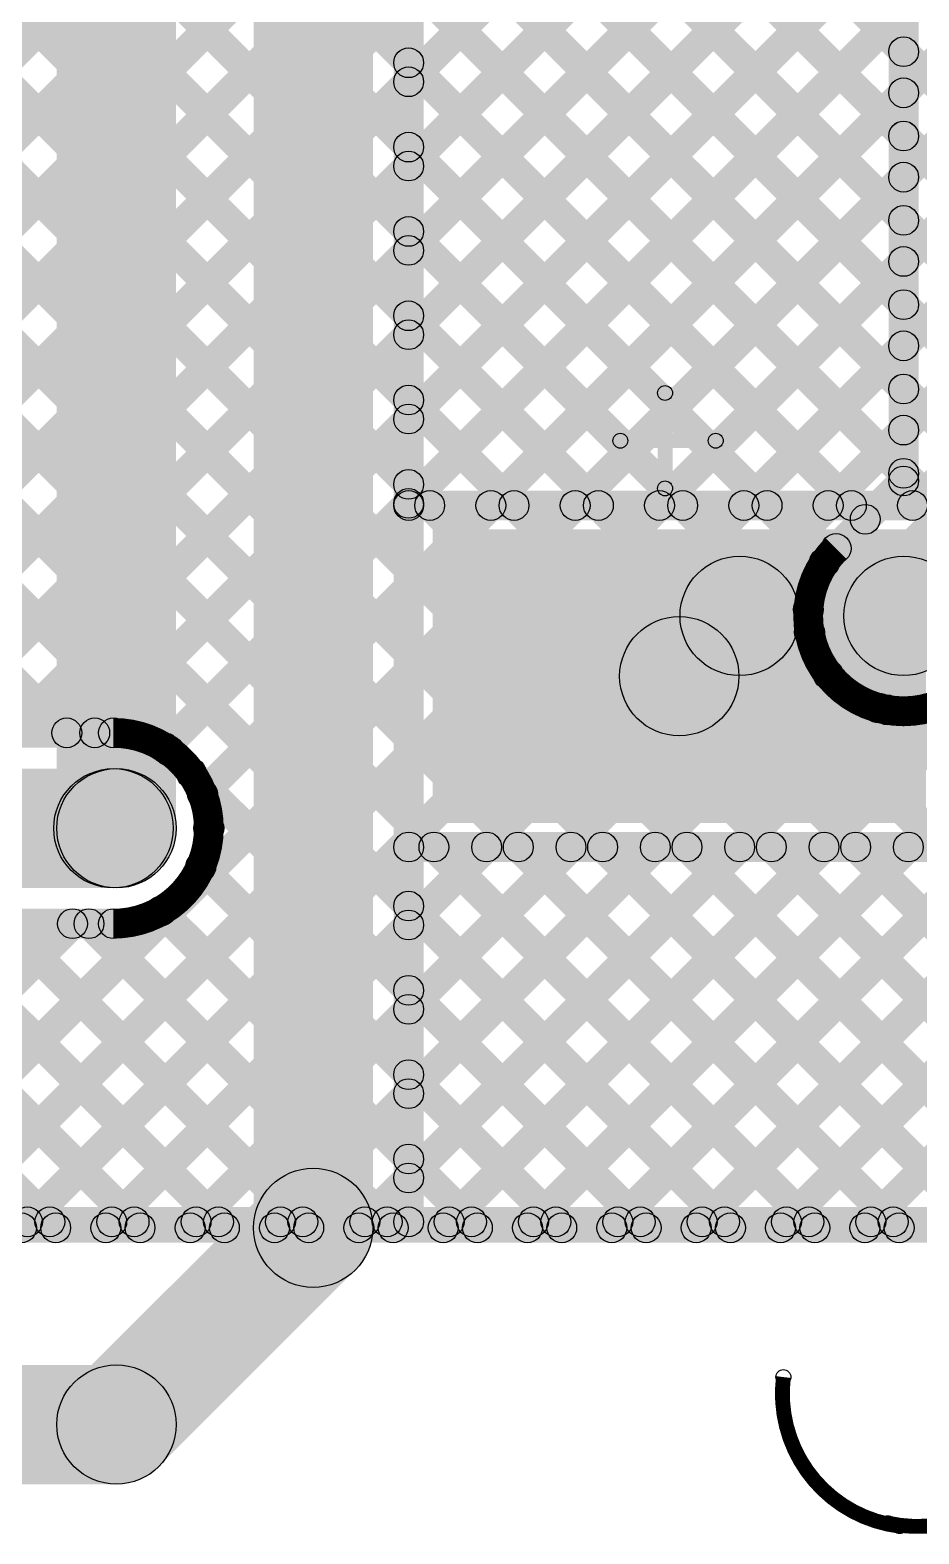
# Model space of a CAD drawing. Header units: millimetres. Extents: x -0.08 to 5.25, y -0.08 to 2.73.
# Drawn here: x 3.125 to 3.423, y 0.081 to 0.586 of the extents above; entities that cross this region are included whole.
import ezdxf

# ---------------------------------------------------------------- set-up
doc = ezdxf.new("R2010")
doc.units = ezdxf.units.MM
doc.header["$MEASUREMENT"] = 0
for name, color, linetype in [('BottomLayer', 5, 'Continuous'), ('TopLayer', 1, 'Continuous'), ('TopOverlay', 2, 'Continuous'), ('TopPaste', 8, 'Continuous'), ('TopSolder', 216, 'Continuous'), ('ViaHoleLayer', 16, 'Continuous')]:
    doc.layers.add(name, color=color, linetype=linetype)

# ---------------------------------------------------------------- blocks, each defined once
blk = doc.blocks.new('CR1220_2_36')
at = {"layer": 'TopLayer'}
blk.add_hatch(color=1, dxfattribs=at).paths.add_polyline_path([(-0.3937, 0.04528), (-0.23622, 0.04528), (-0.23622, -0.04528), (-0.3937, -0.04528)])
at = {"layer": 'TopOverlay'}
h = blk.add_hatch(color=2, dxfattribs=at)
edge = h.paths.add_edge_path()
edge.add_arc((-0.31973, 0.095), 0.0025, 0, 360)
for points in [[(-0.31723, 0.063), (-0.32223, 0.063), (-0.32223, 0.095), (-0.31723, 0.095)], [(-0.33473, 0.0765), (-0.33473, 0.0815), (-0.30273, 0.0815), (-0.30273, 0.0765)]]:
    blk.add_hatch(color=2, dxfattribs=at).paths.add_polyline_path(points)
h = blk.add_hatch(color=2, dxfattribs=at)
edge = h.paths.add_edge_path()
edge.add_arc((-0.33473, 0.079), 0.0025, 0, 360)
h = blk.add_hatch(color=2, dxfattribs=at)
edge = h.paths.add_edge_path()
edge.add_arc((-0.30273, 0.079), 0.0025, 0, 360)
h = blk.add_hatch(color=2, dxfattribs=at)
edge = h.paths.add_edge_path()
edge.add_arc((-0.31973, 0.063), 0.0025, 0, 360)
h = blk.add_hatch(color=2, dxfattribs=at)
edge = h.paths.add_edge_path()
edge.add_arc((-0.28005, -0.23507), 0.0025, 0, 360)
h = blk.add_hatch(color=2, dxfattribs=at)
edge = h.paths.add_edge_path()
edge.add_arc((-0.24505, -0.28407), 0.0025, 0, 360)
h = blk.add_hatch(color=2, dxfattribs=at)
edge = h.paths.add_edge_path()
edge.add_arc((-0.24105, -0.28507), 0.0025, 0, 360)
at = {"layer": 'TopPaste'}
blk.add_hatch(color=8, dxfattribs=at).paths.add_polyline_path([(-0.3937, 0.04528), (-0.23622, 0.04528), (-0.23622, -0.04528), (-0.3937, -0.04528)])
at = {"layer": 'TopSolder'}
blk.add_hatch(color=216, dxfattribs=at).paths.add_polyline_path([(-0.3977, 0.04928), (-0.23222, 0.04928), (-0.23222, -0.04928), (-0.3977, -0.04928)])
at = {"layer": 'TopOverlay', "const_width": 0.005}
for points in [[(-0.24105, -0.28507, -0.414214), (-0.28005, -0.23507)], [(-0.19037, -0.24939, -0.414214), (-0.24505, -0.28407)]]:
    blk.add_lwpolyline(points, format="xyb", dxfattribs=at)
at = {"layer": 'TopOverlay'}
for centre in [(-0.31973, 0.095), (-0.33473, 0.079), (-0.30273, 0.079), (-0.31973, 0.063), (-0.28005, -0.23507), (-0.24505, -0.28407), (-0.24105, -0.28507)]:
    blk.add_circle(centre, 0.0025, dxfattribs=at)

msp = doc.modelspace()

# ---------------------------------------------------------------- hatches: boundary and pattern name
at = {"layer": 'BottomLayer'}
for points in [[(2.19295, 1.59846), (2.20002, 1.60554), (3.39495, 0.4106), (3.38788, 0.40353)], [(2.19295, 1.59846), (2.20002, 1.60554), (3.39495, 0.4106), (3.38788, 0.40353)], [(2.34415, 1.41898), (2.35122, 1.42605), (3.39, 0.38727), (3.38292, 0.3802)], [(2.34415, 1.41898), (2.35122, 1.42605), (3.39, 0.38727), (3.38292, 0.3802)], [(2.33338, 1.40146), (2.34045, 1.40853), (3.55945, 0.18954), (3.55238, 0.18246)], [(2.33338, 1.40146), (2.34045, 1.40853), (3.56145, 0.18754), (3.55438, 0.18046)], [(2.08182, 1.39846), (2.08889, 1.40554), (3.14089, 0.35354), (3.13382, 0.34646)], [(2.08182, 1.39846), (2.08889, 1.40554), (3.14089, 0.35354), (3.13382, 0.34646)], [(2.1101, 1.39846), (2.11718, 1.40554), (3.17514, 0.34757), (3.16807, 0.3405)], [(2.1101, 1.39846), (2.11717, 1.40554), (3.17513, 0.34758), (3.16806, 0.3405)], [(2.13839, 1.39846), (2.14546, 1.40554), (3.36146, 0.18954), (3.35439, 0.18246)], [(2.13839, 1.39846), (2.14546, 1.40554), (3.36346, 0.18754), (3.35639, 0.18046)], [(2.16667, 1.39846), (2.17374, 1.40554), (3.38974, 0.18954), (3.38267, 0.18246)], [(2.16667, 1.39846), (2.17374, 1.40554), (3.39174, 0.18754), (3.38467, 0.18046)], [(2.19496, 1.39846), (2.20203, 1.40554), (3.41803, 0.18954), (3.41096, 0.18246)], [(2.19496, 1.39846), (2.20203, 1.40554), (3.42003, 0.18754), (3.41296, 0.18046)], [(2.22324, 1.39846), (2.23031, 1.40554), (3.44631, 0.18954), (3.43924, 0.18246)], [(2.22324, 1.39846), (2.23031, 1.40554), (3.44831, 0.18754), (3.44124, 0.18046)], [(2.25152, 1.39846), (2.2586, 1.40554), (3.4766, 0.18754), (3.46952, 0.18046)], [(2.25153, 1.39846), (2.2586, 1.40554), (3.4746, 0.18954), (3.46753, 0.18246)], [(2.27981, 1.39846), (2.28688, 1.40554), (3.50288, 0.18954), (3.49581, 0.18246)], [(2.27981, 1.39846), (2.28688, 1.40554), (3.50488, 0.18754), (3.49781, 0.18046)], [(2.30809, 1.39846), (2.31517, 1.40554), (3.53117, 0.18954), (3.52409, 0.18246)], [(2.30809, 1.39846), (2.31516, 1.40554), (3.53316, 0.18754), (3.52609, 0.18046)], [(3.423, 0.4345), (3.413, 0.4345), (3.413, 1.36784), (3.423, 1.36784)], [(3.423, 0.4345), (3.413, 0.4345), (3.413, 1.36784), (3.423, 1.36784)], [(2.68523, 1.13446), (2.6923, 1.14154), (3.40867, 0.42517), (3.4016, 0.4181)], [(2.68523, 1.13446), (2.6923, 1.14154), (3.40867, 0.42517), (3.4016, 0.4181)], [(2.71351, 1.13446), (2.72058, 1.14154), (3.42154, 0.44058), (3.41446, 0.43351)], [(2.71352, 1.13446), (2.72059, 1.14154), (3.42154, 0.44059), (3.41446, 0.43352)], [(2.7418, 1.13446), (2.74887, 1.14154), (3.42154, 0.46887), (3.41446, 0.4618)], [(2.7418, 1.13446), (2.74887, 1.14154), (3.42154, 0.46887), (3.41446, 0.4618)], [(2.77008, 1.13446), (2.77716, 1.14154), (3.42154, 0.49716), (3.41446, 0.49008)], [(2.77008, 1.13446), (2.77715, 1.14154), (3.42154, 0.49715), (3.41446, 0.49008)], [(2.79836, 1.13446), (2.80544, 1.14154), (3.42154, 0.52544), (3.41446, 0.51837)], [(2.79837, 1.13446), (2.80544, 1.14154), (3.42154, 0.52544), (3.41446, 0.51837)], [(2.82665, 1.13446), (2.83372, 1.14154), (3.42154, 0.55372), (3.41446, 0.54665)], [(2.82665, 1.13446), (2.83372, 1.14154), (3.42154, 0.55372), (3.41446, 0.54665)], [(2.78218, 0.23294), (2.77511, 0.24001), (3.41446, 0.87936), (3.42154, 0.87229)], [(2.78218, 0.23294), (2.77511, 0.24001), (3.41446, 0.87936), (3.42154, 0.87229)], [(2.79216, 0.21463), (2.78509, 0.2217), (3.41446, 0.85108), (3.42154, 0.844)], [(2.79216, 0.21463), (2.78509, 0.2217), (3.41446, 0.85108), (3.42154, 0.844)], [(2.94951, 0.34369), (2.94244, 0.35076), (3.41446, 0.82279), (3.42154, 0.81572)], [(2.94951, 0.34369), (2.94244, 0.35076), (3.41446, 0.82279), (3.42154, 0.81572)], [(3.19674, 0.79266), (3.20381, 0.79973), (3.42154, 0.58201), (3.41446, 0.57494)], [(3.19674, 0.79266), (3.20381, 0.79973), (3.42154, 0.582), (3.41446, 0.57493)], [(3.26911, 0.18246), (3.26204, 0.18954), (3.87313, 0.80062), (3.8802, 0.79355)], [(2.98056, 0.34646), (2.97349, 0.35354), (3.41446, 0.79451), (3.42154, 0.78744)], [(2.98056, 0.34646), (2.97349, 0.35354), (3.41446, 0.79451), (3.42154, 0.78744)], [(3.00885, 0.34646), (3.00178, 0.35354), (3.41446, 0.76622), (3.42154, 0.75915)], [(3.00885, 0.34646), (3.00178, 0.35354), (3.41446, 0.76622), (3.42154, 0.75915)], [(3.03713, 0.34646), (3.03006, 0.35354), (3.41446, 0.73794), (3.42154, 0.73087)], [(3.03713, 0.34646), (3.03006, 0.35354), (3.41446, 0.73794), (3.42154, 0.73087)], [(3.41053, 0.18246), (3.40346, 0.18954), (3.94384, 0.72991), (3.95091, 0.72284)], [(3.06542, 0.34646), (3.05835, 0.35354), (3.41446, 0.70965), (3.42154, 0.70258)], [(3.06542, 0.34646), (3.05835, 0.35354), (3.41446, 0.70965), (3.42154, 0.70258)], [(3.0937, 0.34646), (3.08663, 0.35354), (3.41446, 0.68137), (3.42154, 0.6743)], [(3.0937, 0.34646), (3.08663, 0.35354), (3.41446, 0.68137), (3.42154, 0.6743)], [(3.12199, 0.34646), (3.11491, 0.35354), (3.41446, 0.65309), (3.42154, 0.64601)], [(3.12199, 0.34646), (3.11491, 0.35354), (3.41446, 0.65309), (3.42154, 0.64601)], [(3.15027, 0.34646), (3.1432, 0.35354), (3.41446, 0.6248), (3.42154, 0.61773)], [(3.15027, 0.34646), (3.1432, 0.35354), (3.41446, 0.6248), (3.42154, 0.61773)], [(3.17362, 0.34153), (3.16654, 0.3486), (3.41446, 0.59652), (3.42154, 0.58945)], [(3.17361, 0.34153), (3.16654, 0.3486), (3.41446, 0.59652), (3.42154, 0.58945)], [(3.26711, 0.18046), (3.26004, 0.18754), (3.66746, 0.59496), (3.67454, 0.58789)], [(3.18638, 0.32601), (3.17931, 0.33308), (3.41446, 0.56823), (3.42154, 0.56116)], [(3.18638, 0.32601), (3.17931, 0.33308), (3.41446, 0.56823), (3.42154, 0.56116)], [(3.06912, 0.18046), (3.06205, 0.18754), (3.41446, 0.53995), (3.42154, 0.53288)], [(3.07112, 0.18246), (3.06405, 0.18954), (3.41446, 0.53995), (3.42154, 0.53288)], [(3.09741, 0.18046), (3.09034, 0.18754), (3.41446, 0.51166), (3.42154, 0.50459)], [(3.09941, 0.18246), (3.09234, 0.18954), (3.41446, 0.51166), (3.42154, 0.50459)], [(3.12569, 0.18046), (3.11862, 0.18754), (3.41446, 0.48338), (3.42154, 0.47631)], [(3.12769, 0.18246), (3.12062, 0.18954), (3.41446, 0.48338), (3.42154, 0.47631)], [(3.15398, 0.18046), (3.1469, 0.18754), (3.41446, 0.4551), (3.42154, 0.44802)], [(3.15598, 0.18246), (3.1489, 0.18954), (3.41446, 0.4551), (3.42154, 0.44802)], [(3.40853, 0.18046), (3.40146, 0.18754), (3.66746, 0.45354), (3.67454, 0.44647)], [(3.39889, 0.40833), (3.39182, 0.4154), (3.41446, 0.43804), (3.42154, 0.43097)], [(3.39889, 0.40833), (3.39182, 0.4154), (3.41446, 0.43804), (3.42154, 0.43097)], [(3.43213, 0.37509), (3.40384, 0.40338), (3.43586, 0.43539), (3.46414, 0.40711)], [(3.18226, 0.18046), (3.17519, 0.18754), (3.38252, 0.39486), (3.38959, 0.38779)], [(3.18426, 0.18246), (3.17719, 0.18954), (3.38252, 0.39486), (3.38959, 0.38779)], [(3.2954, 0.18046), (3.28833, 0.18754), (3.4766, 0.37581), (3.48367, 0.36874)], [(3.2974, 0.18246), (3.29033, 0.18954), (3.4766, 0.37581), (3.48367, 0.36874)], [(3.21054, 0.18046), (3.20347, 0.18754), (3.38913, 0.3732), (3.3962, 0.36612)], [(3.21254, 0.18246), (3.20547, 0.18954), (3.38913, 0.3732), (3.3962, 0.36612)], [(3.23883, 0.18046), (3.23176, 0.18754), (3.4061, 0.36188), (3.41317, 0.35481)], [(3.24083, 0.18246), (3.23376, 0.18954), (3.4061, 0.36188), (3.41317, 0.35481)], [(3.40895, 0.35417), (3.41602, 0.36124), (3.58773, 0.18954), (3.58066, 0.18246)], [(3.40895, 0.35417), (3.41602, 0.36124), (3.58973, 0.18754), (3.58266, 0.18046)], [(2.959, 0.345), (2.959, 0.355), (3.153, 0.355), (3.153, 0.345)], [(2.959, 0.345), (2.959, 0.355), (3.153, 0.355), (3.153, 0.345)], [(3.32368, 0.18046), (3.31661, 0.18754), (3.48216, 0.35308), (3.48923, 0.34601)], [(3.32568, 0.18246), (3.31861, 0.18954), (3.48216, 0.35308), (3.48923, 0.34601)], [(2.959, 0.298), (2.959, 0.338), (3.153, 0.338), (3.153, 0.298)], [(3.1755, 0.33307), (3.18257, 0.34014), (3.33318, 0.18954), (3.3261, 0.18246)], [(3.1755, 0.33306), (3.18258, 0.34013), (3.33517, 0.18754), (3.3281, 0.18046)], [(3.35197, 0.18046), (3.34489, 0.18754), (3.49725, 0.33989), (3.50432, 0.33282)], [(3.35397, 0.18246), (3.34689, 0.18954), (3.49725, 0.33989), (3.50432, 0.33282)], [(3.38025, 0.18046), (3.37318, 0.18754), (3.52409, 0.33845), (3.53116, 0.33138)], [(3.38225, 0.18246), (3.37518, 0.18954), (3.52409, 0.33845), (3.53116, 0.33138)], [(3.17874, 0.30154), (3.18581, 0.30862), (3.30489, 0.18954), (3.29782, 0.18246)], [(3.17874, 0.30154), (3.18581, 0.30861), (3.30689, 0.18754), (3.29982, 0.18046)], [(3.16533, 0.28667), (3.1724, 0.29374), (3.27661, 0.18954), (3.26954, 0.18246)], [(3.16533, 0.28667), (3.1724, 0.29374), (3.27861, 0.18754), (3.27153, 0.18046)], [(2.959, 0.281), (2.959, 0.291), (3.153, 0.291), (3.153, 0.281)], [(2.959, 0.281), (2.959, 0.291), (3.153, 0.291), (3.153, 0.281)], [(3.02811, 0.28246), (3.03519, 0.28954), (3.13519, 0.18954), (3.12811, 0.18246)], [(3.02811, 0.28246), (3.03518, 0.28954), (3.13718, 0.18754), (3.13011, 0.18046)], [(3.04084, 0.18046), (3.03377, 0.18754), (3.13577, 0.28954), (3.14284, 0.28246)], [(3.04284, 0.18246), (3.03577, 0.18954), (3.13577, 0.28954), (3.14284, 0.28246)], [(3.0564, 0.28246), (3.06347, 0.28954), (3.16347, 0.18954), (3.1564, 0.18246)], [(3.0564, 0.28246), (3.06347, 0.28954), (3.16547, 0.18754), (3.1584, 0.18046)], [(3.08468, 0.28246), (3.09175, 0.28954), (3.19175, 0.18954), (3.18468, 0.18246)], [(3.08468, 0.28246), (3.09175, 0.28954), (3.19375, 0.18754), (3.18668, 0.18046)], [(3.11297, 0.28246), (3.12004, 0.28954), (3.22004, 0.18954), (3.21297, 0.18246)], [(3.11297, 0.28246), (3.12004, 0.28954), (3.22204, 0.18754), (3.21497, 0.18046)], [(3.14125, 0.28246), (3.14832, 0.28954), (3.24832, 0.18954), (3.24125, 0.18246)], [(3.14125, 0.28246), (3.14832, 0.28954), (3.25032, 0.18754), (3.24325, 0.18046)], [(2.79088, 0.179), (2.79088, 0.189), (3.665, 0.189), (3.665, 0.179)], [(2.79126, 0.181), (2.79126, 0.191), (4.23886, 0.191), (4.23886, 0.181)], [(0.22, 0.098), (0.22, 0.138), (3.154, 0.138), (3.154, 0.098)]]:
    msp.add_hatch(color=5, dxfattribs=at).paths.add_polyline_path(points)
h = msp.add_hatch(color=5, dxfattribs=at)
edge = h.paths.add_edge_path()
edge.add_arc((3.418, 0.57847), 0.005, 0, 360)
h = msp.add_hatch(color=5, dxfattribs=at)
edge = h.paths.add_edge_path()
edge.add_arc((3.418, 0.57847), 0.005, 0, 360)
h = msp.add_hatch(color=5, dxfattribs=at)
edge = h.paths.add_edge_path()
edge.add_arc((3.418, 0.5647), 0.005, 0, 360)
h = msp.add_hatch(color=5, dxfattribs=at)
edge = h.paths.add_edge_path()
edge.add_arc((3.418, 0.5647), 0.005, 0, 360)
h = msp.add_hatch(color=5, dxfattribs=at)
edge = h.paths.add_edge_path()
edge.add_arc((3.418, 0.55019), 0.005, 0, 360)
h = msp.add_hatch(color=5, dxfattribs=at)
edge = h.paths.add_edge_path()
edge.add_arc((3.418, 0.55018), 0.005, 0, 360)
h = msp.add_hatch(color=5, dxfattribs=at)
edge = h.paths.add_edge_path()
edge.add_arc((3.418, 0.53641), 0.005, 0, 360)
h = msp.add_hatch(color=5, dxfattribs=at)
edge = h.paths.add_edge_path()
edge.add_arc((3.418, 0.53641), 0.005, 0, 360)
h = msp.add_hatch(color=5, dxfattribs=at)
edge = h.paths.add_edge_path()
edge.add_arc((3.418, 0.5219), 0.005, 0, 360)
h = msp.add_hatch(color=5, dxfattribs=at)
edge = h.paths.add_edge_path()
edge.add_arc((3.418, 0.5219), 0.005, 0, 360)
h = msp.add_hatch(color=5, dxfattribs=at)
edge = h.paths.add_edge_path()
edge.add_arc((3.418, 0.50813), 0.005, 0, 360)
h = msp.add_hatch(color=5, dxfattribs=at)
edge = h.paths.add_edge_path()
edge.add_arc((3.418, 0.50813), 0.005, 0, 360)
h = msp.add_hatch(color=5, dxfattribs=at)
edge = h.paths.add_edge_path()
edge.add_arc((3.418, 0.49362), 0.005, 0, 360)
h = msp.add_hatch(color=5, dxfattribs=at)
edge = h.paths.add_edge_path()
edge.add_arc((3.418, 0.49362), 0.005, 0, 360)
h = msp.add_hatch(color=5, dxfattribs=at)
edge = h.paths.add_edge_path()
edge.add_arc((3.418, 0.47984), 0.005, 0, 360)
h = msp.add_hatch(color=5, dxfattribs=at)
edge = h.paths.add_edge_path()
edge.add_arc((3.418, 0.47984), 0.005, 0, 360)
h = msp.add_hatch(color=5, dxfattribs=at)
edge = h.paths.add_edge_path()
edge.add_arc((3.418, 0.46534), 0.005, 0, 360)
h = msp.add_hatch(color=5, dxfattribs=at)
edge = h.paths.add_edge_path()
edge.add_arc((3.418, 0.46533), 0.005, 0, 360)
h = msp.add_hatch(color=5, dxfattribs=at)
edge = h.paths.add_edge_path()
edge.add_arc((3.418, 0.45156), 0.005, 0, 360)
h = msp.add_hatch(color=5, dxfattribs=at)
edge = h.paths.add_edge_path()
edge.add_arc((3.418, 0.45156), 0.005, 0, 360)
h = msp.add_hatch(color=5, dxfattribs=at)
edge = h.paths.add_edge_path()
edge.add_arc((3.418, 0.43705), 0.005, 0, 360)
h = msp.add_hatch(color=5, dxfattribs=at)
edge = h.paths.add_edge_path()
edge.add_arc((3.418, 0.43705), 0.005, 0, 360)
h = msp.add_hatch(color=5, dxfattribs=at)
edge = h.paths.add_edge_path()
edge.add_arc((3.418, 0.4345), 0.005, 0, 360)
h = msp.add_hatch(color=5, dxfattribs=at)
edge = h.paths.add_edge_path()
edge.add_arc((3.418, 0.4345), 0.005, 0, 360)
h = msp.add_hatch(color=5, dxfattribs=at)
edge = h.paths.add_edge_path()
edge.add_arc((3.418, 0.4345), 0.005, 0, 360)
h = msp.add_hatch(color=5, dxfattribs=at)
edge = h.paths.add_edge_path()
edge.add_arc((3.418, 0.4345), 0.005, 0, 360)
h = msp.add_hatch(color=5, dxfattribs=at)
edge = h.paths.add_edge_path()
edge.add_arc((3.40513, 0.42164), 0.005, 0, 360)
h = msp.add_hatch(color=5, dxfattribs=at)
edge = h.paths.add_edge_path()
edge.add_arc((3.40513, 0.42164), 0.005, 0, 360)
h = msp.add_hatch(color=5, dxfattribs=at)
edge = h.paths.add_edge_path()
edge.add_arc((3.39536, 0.41186), 0.005, 0, 360)
h = msp.add_hatch(color=5, dxfattribs=at)
edge = h.paths.add_edge_path()
edge.add_arc((3.39536, 0.41186), 0.005, 0, 360)
h = msp.add_hatch(color=5, dxfattribs=at)
edge = h.paths.add_edge_path()
edge.add_arc((3.39536, 0.41186), 0.005, 0, 360)
h = msp.add_hatch(color=5, dxfattribs=at)
edge = h.paths.add_edge_path()
edge.add_arc((3.39536, 0.41186), 0.005, 0, 360)
h = msp.add_hatch(color=5, dxfattribs=at)
edge = h.paths.add_edge_path()
edge.add_arc((3.39141, 0.40707), 0.005, 0, 360)
h = msp.add_hatch(color=5, dxfattribs=at)
edge = h.paths.add_edge_path()
edge.add_arc((3.39141, 0.40707), 0.005, 0, 360)
h = msp.add_hatch(color=5, dxfattribs=at)
edge = h.paths.add_edge_path()
edge.add_arc((3.41798, 0.38923), 0.02, 0, 360)
h = msp.add_hatch(color=5, dxfattribs=at)
edge = h.paths.add_edge_path()
edge.add_arc((3.41798, 0.38923), 0.01181, 0, 360)
h = msp.add_hatch(color=5, dxfattribs=at)
edge = h.paths.add_edge_path()
edge.add_arc((3.38605, 0.39133), 0.005, 0, 360)
h = msp.add_hatch(color=5, dxfattribs=at)
edge = h.paths.add_edge_path()
edge.add_arc((3.38605, 0.39133), 0.005, 0, 360)
h = msp.add_hatch(color=5, dxfattribs=at)
edge = h.paths.add_edge_path()
edge.add_arc((3.38646, 0.38374), 0.005, 0, 360)
h = msp.add_hatch(color=5, dxfattribs=at)
edge = h.paths.add_edge_path()
edge.add_arc((3.38646, 0.38374), 0.005, 0, 360)
h = msp.add_hatch(color=5, dxfattribs=at)
edge = h.paths.add_edge_path()
edge.add_arc((3.39267, 0.36966), 0.005, 0, 360)
h = msp.add_hatch(color=5, dxfattribs=at)
edge = h.paths.add_edge_path()
edge.add_arc((3.39267, 0.36966), 0.005, 0, 360)
h = msp.add_hatch(color=5, dxfattribs=at)
edge = h.paths.add_edge_path()
edge.add_arc((3.40964, 0.35834), 0.005, 0, 360)
h = msp.add_hatch(color=5, dxfattribs=at)
edge = h.paths.add_edge_path()
edge.add_arc((3.40963, 0.35834), 0.005, 0, 360)
h = msp.add_hatch(color=5, dxfattribs=at)
edge = h.paths.add_edge_path()
edge.add_arc((3.41249, 0.35771), 0.005, 0, 360)
h = msp.add_hatch(color=5, dxfattribs=at)
edge = h.paths.add_edge_path()
edge.add_arc((3.41249, 0.35771), 0.005, 0, 360)
h = msp.add_hatch(color=5, dxfattribs=at)
edge = h.paths.add_edge_path()
edge.add_arc((3.13736, 0.35), 0.005, 0, 360)
h = msp.add_hatch(color=5, dxfattribs=at)
edge = h.paths.add_edge_path()
edge.add_arc((3.13735, 0.35), 0.005, 0, 360)
h = msp.add_hatch(color=5, dxfattribs=at)
edge = h.paths.add_edge_path()
edge.add_arc((3.14673, 0.35), 0.005, 0, 360)
h = msp.add_hatch(color=5, dxfattribs=at)
edge = h.paths.add_edge_path()
edge.add_arc((3.14673, 0.35), 0.005, 0, 360)
h = msp.add_hatch(color=5, dxfattribs=at)
edge = h.paths.add_edge_path()
edge.add_arc((3.153, 0.35), 0.005, 0, 360)
h = msp.add_hatch(color=5, dxfattribs=at)
edge = h.paths.add_edge_path()
edge.add_arc((3.153, 0.35), 0.005, 0, 360)
h = msp.add_hatch(color=5, dxfattribs=at)
edge = h.paths.add_edge_path()
edge.add_arc((3.153, 0.35), 0.005, 0, 360)
h = msp.add_hatch(color=5, dxfattribs=at)
edge = h.paths.add_edge_path()
edge.add_arc((3.153, 0.35), 0.005, 0, 360)
h = msp.add_hatch(color=5, dxfattribs=at)
edge = h.paths.add_edge_path()
edge.add_arc((3.17008, 0.34506), 0.005, 0, 360)
h = msp.add_hatch(color=5, dxfattribs=at)
edge = h.paths.add_edge_path()
edge.add_arc((3.17008, 0.34506), 0.005, 0, 360)
h = msp.add_hatch(color=5, dxfattribs=at)
edge = h.paths.add_edge_path()
edge.add_arc((3.1716, 0.34404), 0.005, 0, 360)
h = msp.add_hatch(color=5, dxfattribs=at)
edge = h.paths.add_edge_path()
edge.add_arc((3.1716, 0.34404), 0.005, 0, 360)
h = msp.add_hatch(color=5, dxfattribs=at)
edge = h.paths.add_edge_path()
edge.add_arc((3.153, 0.318), 0.02, 0, 360)
h = msp.add_hatch(color=5, dxfattribs=at)
edge = h.paths.add_edge_path()
edge.add_arc((3.17904, 0.3366), 0.005, 0, 360)
h = msp.add_hatch(color=5, dxfattribs=at)
edge = h.paths.add_edge_path()
edge.add_arc((3.17904, 0.3366), 0.005, 0, 360)
h = msp.add_hatch(color=5, dxfattribs=at)
edge = h.paths.add_edge_path()
edge.add_arc((3.18285, 0.32954), 0.005, 0, 360)
h = msp.add_hatch(color=5, dxfattribs=at)
edge = h.paths.add_edge_path()
edge.add_arc((3.18285, 0.32954), 0.005, 0, 360)
h = msp.add_hatch(color=5, dxfattribs=at)
edge = h.paths.add_edge_path()
edge.add_arc((3.154, 0.318), 0.01181, 0, 360)
h = msp.add_hatch(color=5, dxfattribs=at)
edge = h.paths.add_edge_path()
edge.add_arc((3.185, 0.318), 0.005, 0, 360)
h = msp.add_hatch(color=5, dxfattribs=at)
edge = h.paths.add_edge_path()
edge.add_arc((3.185, 0.318), 0.005, 0, 360)
h = msp.add_hatch(color=5, dxfattribs=at)
edge = h.paths.add_edge_path()
edge.add_arc((3.185, 0.318), 0.005, 0, 360)
h = msp.add_hatch(color=5, dxfattribs=at)
edge = h.paths.add_edge_path()
edge.add_arc((3.185, 0.318), 0.005, 0, 360)
h = msp.add_hatch(color=5, dxfattribs=at)
edge = h.paths.add_edge_path()
edge.add_arc((3.18228, 0.30508), 0.005, 0, 360)
h = msp.add_hatch(color=5, dxfattribs=at)
edge = h.paths.add_edge_path()
edge.add_arc((3.18228, 0.30508), 0.005, 0, 360)
h = msp.add_hatch(color=5, dxfattribs=at)
edge = h.paths.add_edge_path()
edge.add_arc((3.16886, 0.29021), 0.005, 0, 360)
h = msp.add_hatch(color=5, dxfattribs=at)
edge = h.paths.add_edge_path()
edge.add_arc((3.16886, 0.29021), 0.005, 0, 360)
h = msp.add_hatch(color=5, dxfattribs=at)
edge = h.paths.add_edge_path()
edge.add_arc((3.1393, 0.286), 0.005, 0, 360)
h = msp.add_hatch(color=5, dxfattribs=at)
edge = h.paths.add_edge_path()
edge.add_arc((3.1393, 0.286), 0.005, 0, 360)
h = msp.add_hatch(color=5, dxfattribs=at)
edge = h.paths.add_edge_path()
edge.add_arc((3.14479, 0.286), 0.005, 0, 360)
h = msp.add_hatch(color=5, dxfattribs=at)
edge = h.paths.add_edge_path()
edge.add_arc((3.14479, 0.286), 0.005, 0, 360)
h = msp.add_hatch(color=5, dxfattribs=at)
edge = h.paths.add_edge_path()
edge.add_arc((3.153, 0.286), 0.005, 0, 360)
h = msp.add_hatch(color=5, dxfattribs=at)
edge = h.paths.add_edge_path()
edge.add_arc((3.153, 0.286), 0.005, 0, 360)
h = msp.add_hatch(color=5, dxfattribs=at)
edge = h.paths.add_edge_path()
edge.add_arc((3.153, 0.286), 0.005, 0, 360)
h = msp.add_hatch(color=5, dxfattribs=at)
edge = h.paths.add_edge_path()
edge.add_arc((3.153, 0.286), 0.005, 0, 360)
h = msp.add_hatch(color=5, dxfattribs=at)
edge = h.paths.add_edge_path()
edge.add_arc((3.12216, 0.184), 0.005, 0, 360)
h = msp.add_hatch(color=5, dxfattribs=at)
edge = h.paths.add_edge_path()
edge.add_arc((3.12416, 0.186), 0.005, 0, 360)
h = msp.add_hatch(color=5, dxfattribs=at)
edge = h.paths.add_edge_path()
edge.add_arc((3.13165, 0.186), 0.005, 0, 360)
h = msp.add_hatch(color=5, dxfattribs=at)
edge = h.paths.add_edge_path()
edge.add_arc((3.13365, 0.184), 0.005, 0, 360)
h = msp.add_hatch(color=5, dxfattribs=at)
edge = h.paths.add_edge_path()
edge.add_arc((3.15044, 0.184), 0.005, 0, 360)
h = msp.add_hatch(color=5, dxfattribs=at)
edge = h.paths.add_edge_path()
edge.add_arc((3.15244, 0.186), 0.005, 0, 360)
h = msp.add_hatch(color=5, dxfattribs=at)
edge = h.paths.add_edge_path()
edge.add_arc((3.15993, 0.186), 0.005, 0, 360)
h = msp.add_hatch(color=5, dxfattribs=at)
edge = h.paths.add_edge_path()
edge.add_arc((3.16193, 0.184), 0.005, 0, 360)
h = msp.add_hatch(color=5, dxfattribs=at)
edge = h.paths.add_edge_path()
edge.add_arc((3.17872, 0.184), 0.005, 0, 360)
h = msp.add_hatch(color=5, dxfattribs=at)
edge = h.paths.add_edge_path()
edge.add_arc((3.18072, 0.186), 0.005, 0, 360)
h = msp.add_hatch(color=5, dxfattribs=at)
edge = h.paths.add_edge_path()
edge.add_arc((3.18822, 0.186), 0.005, 0, 360)
h = msp.add_hatch(color=5, dxfattribs=at)
edge = h.paths.add_edge_path()
edge.add_arc((3.19022, 0.184), 0.005, 0, 360)
h = msp.add_hatch(color=5, dxfattribs=at)
edge = h.paths.add_edge_path()
edge.add_arc((3.20701, 0.184), 0.005, 0, 360)
h = msp.add_hatch(color=5, dxfattribs=at)
edge = h.paths.add_edge_path()
edge.add_arc((3.20901, 0.186), 0.005, 0, 360)
h = msp.add_hatch(color=5, dxfattribs=at)
edge = h.paths.add_edge_path()
edge.add_arc((3.2165, 0.186), 0.005, 0, 360)
h = msp.add_hatch(color=5, dxfattribs=at)
edge = h.paths.add_edge_path()
edge.add_arc((3.2185, 0.184), 0.005, 0, 360)
h = msp.add_hatch(color=5, dxfattribs=at)
edge = h.paths.add_edge_path()
edge.add_arc((3.23529, 0.184), 0.005, 0, 360)
h = msp.add_hatch(color=5, dxfattribs=at)
edge = h.paths.add_edge_path()
edge.add_arc((3.23729, 0.186), 0.005, 0, 360)
h = msp.add_hatch(color=5, dxfattribs=at)
edge = h.paths.add_edge_path()
edge.add_arc((3.24479, 0.186), 0.005, 0, 360)
h = msp.add_hatch(color=5, dxfattribs=at)
edge = h.paths.add_edge_path()
edge.add_arc((3.24679, 0.184), 0.005, 0, 360)
h = msp.add_hatch(color=5, dxfattribs=at)
edge = h.paths.add_edge_path()
edge.add_arc((3.26358, 0.184), 0.005, 0, 360)
h = msp.add_hatch(color=5, dxfattribs=at)
edge = h.paths.add_edge_path()
edge.add_arc((3.26558, 0.186), 0.005, 0, 360)
h = msp.add_hatch(color=5, dxfattribs=at)
edge = h.paths.add_edge_path()
edge.add_arc((3.27307, 0.186), 0.005, 0, 360)
h = msp.add_hatch(color=5, dxfattribs=at)
edge = h.paths.add_edge_path()
edge.add_arc((3.27507, 0.184), 0.005, 0, 360)
h = msp.add_hatch(color=5, dxfattribs=at)
edge = h.paths.add_edge_path()
edge.add_arc((3.29186, 0.184), 0.005, 0, 360)
h = msp.add_hatch(color=5, dxfattribs=at)
edge = h.paths.add_edge_path()
edge.add_arc((3.29386, 0.186), 0.005, 0, 360)
h = msp.add_hatch(color=5, dxfattribs=at)
edge = h.paths.add_edge_path()
edge.add_arc((3.30136, 0.186), 0.005, 0, 360)
h = msp.add_hatch(color=5, dxfattribs=at)
edge = h.paths.add_edge_path()
edge.add_arc((3.30335, 0.184), 0.005, 0, 360)
h = msp.add_hatch(color=5, dxfattribs=at)
edge = h.paths.add_edge_path()
edge.add_arc((3.32015, 0.184), 0.005, 0, 360)
h = msp.add_hatch(color=5, dxfattribs=at)
edge = h.paths.add_edge_path()
edge.add_arc((3.32215, 0.186), 0.005, 0, 360)
h = msp.add_hatch(color=5, dxfattribs=at)
edge = h.paths.add_edge_path()
edge.add_arc((3.32964, 0.186), 0.005, 0, 360)
h = msp.add_hatch(color=5, dxfattribs=at)
edge = h.paths.add_edge_path()
edge.add_arc((3.33164, 0.184), 0.005, 0, 360)
h = msp.add_hatch(color=5, dxfattribs=at)
edge = h.paths.add_edge_path()
edge.add_arc((3.34843, 0.184), 0.005, 0, 360)
h = msp.add_hatch(color=5, dxfattribs=at)
edge = h.paths.add_edge_path()
edge.add_arc((3.35043, 0.186), 0.005, 0, 360)
h = msp.add_hatch(color=5, dxfattribs=at)
edge = h.paths.add_edge_path()
edge.add_arc((3.35792, 0.186), 0.005, 0, 360)
h = msp.add_hatch(color=5, dxfattribs=at)
edge = h.paths.add_edge_path()
edge.add_arc((3.35992, 0.184), 0.005, 0, 360)
h = msp.add_hatch(color=5, dxfattribs=at)
edge = h.paths.add_edge_path()
edge.add_arc((3.37671, 0.184), 0.005, 0, 360)
h = msp.add_hatch(color=5, dxfattribs=at)
edge = h.paths.add_edge_path()
edge.add_arc((3.37871, 0.186), 0.005, 0, 360)
h = msp.add_hatch(color=5, dxfattribs=at)
edge = h.paths.add_edge_path()
edge.add_arc((3.38621, 0.186), 0.005, 0, 360)
h = msp.add_hatch(color=5, dxfattribs=at)
edge = h.paths.add_edge_path()
edge.add_arc((3.38821, 0.184), 0.005, 0, 360)
h = msp.add_hatch(color=5, dxfattribs=at)
edge = h.paths.add_edge_path()
edge.add_arc((3.405, 0.184), 0.005, 0, 360)
h = msp.add_hatch(color=5, dxfattribs=at)
edge = h.paths.add_edge_path()
edge.add_arc((3.407, 0.186), 0.005, 0, 360)
h = msp.add_hatch(color=5, dxfattribs=at)
edge = h.paths.add_edge_path()
edge.add_arc((3.41449, 0.186), 0.005, 0, 360)
h = msp.add_hatch(color=5, dxfattribs=at)
edge = h.paths.add_edge_path()
edge.add_arc((3.41649, 0.184), 0.005, 0, 360)
h = msp.add_hatch(color=5, dxfattribs=at)
edge = h.paths.add_edge_path()
edge.add_arc((3.154, 0.118), 0.02, 0, 360)
h = msp.add_hatch(color=5, dxfattribs=at)
edge = h.paths.add_edge_path()
edge.add_arc((3.154, 0.118), 0.01181, 0, 360)
at = {"layer": 'TopLayer'}
for points in [[(3.25554, 0.56487), (3.24846, 0.57194), (3.89506, 1.21854), (3.90213, 1.21146)], [(3.25554, 0.53658), (3.24846, 0.54365), (3.86846, 1.16365), (3.87554, 1.15658)], [(3.25554, 0.5083), (3.24846, 0.51537), (3.86846, 1.13537), (3.87554, 1.1283)], [(3.25554, 0.48001), (3.24846, 0.48709), (3.86846, 1.10709), (3.87554, 1.10001)], [(3.25554, 0.45173), (3.24846, 0.4588), (3.86846, 1.0788), (3.87554, 1.07173)], [(3.25554, 0.42345), (3.24846, 0.43052), (3.86846, 1.05052), (3.87554, 1.04345)], [(3.28311, 0.42274), (3.27604, 0.42981), (3.86846, 1.02223), (3.87554, 1.01516)], [(3.3114, 0.42274), (3.30433, 0.42981), (3.86846, 0.99395), (3.87554, 0.98688)], [(3.33968, 0.42274), (3.33261, 0.42981), (3.86846, 0.96566), (3.87554, 0.95859)], [(3.36797, 0.42274), (3.3609, 0.42981), (3.86846, 0.93738), (3.87554, 0.93031)], [(3.39625, 0.42274), (3.38918, 0.42981), (3.86846, 0.9091), (3.87554, 0.90202)], [(3.42454, 0.42274), (3.41746, 0.42981), (3.86846, 0.88081), (3.87554, 0.87374)], [(3.32133, 0.66807), (3.3284, 0.67514), (3.81401, 0.18954), (3.80694, 0.18246)], [(3.30719, 0.65393), (3.31426, 0.661), (3.78572, 0.18954), (3.77865, 0.18246)], [(3.41053, 0.18246), (3.40346, 0.18954), (3.86846, 0.65454), (3.87554, 0.64747)], [(3.29304, 0.63979), (3.30012, 0.64686), (3.75744, 0.18954), (3.75037, 0.18246)], [(3.174, 0.318), (3.134, 0.318), (3.134, 0.643), (3.174, 0.643)], [(3.2789, 0.62565), (3.28597, 0.63272), (3.51113, 0.40756), (3.50406, 0.40049)], [(3.26476, 0.6115), (3.27183, 0.61858), (3.49325, 0.39716), (3.48618, 0.39009)], [(3.24, 0.184), (3.2, 0.184), (3.2, 0.612), (3.24, 0.612)], [(3.25062, 0.59736), (3.25769, 0.60443), (3.43231, 0.42981), (3.42524, 0.42274)], [(3.257, 0.186), (3.247, 0.186), (3.247, 0.59875), (3.257, 0.59875)], [(3.24846, 0.57123), (3.25554, 0.5783), (3.40403, 0.42981), (3.39696, 0.42274)], [(3.24846, 0.54295), (3.25554, 0.55002), (3.37574, 0.42981), (3.36867, 0.42274)], [(3.24846, 0.51466), (3.25554, 0.52173), (3.34746, 0.42981), (3.34039, 0.42274)], [(3.24846, 0.48638), (3.25554, 0.49345), (3.31917, 0.42981), (3.3121, 0.42274)], [(3.24846, 0.45809), (3.25554, 0.46517), (3.29089, 0.42981), (3.28382, 0.42274)], [(3.24846, 0.42981), (3.25554, 0.43688), (3.26261, 0.42981), (3.25553, 0.42274)], [(3.25203, 0.42128), (3.25203, 0.43128), (3.43351, 0.43128), (3.43351, 0.42128)], [(3.25703, 0.31172), (3.24703, 0.31172), (3.24703, 0.42628), (3.25703, 0.42628)], [(3.36301, 0.36923), (3.36301, 0.40923), (3.41798, 0.40923), (3.41798, 0.36923)], [(3.35691, 0.35486), (3.32863, 0.38314), (3.34886, 0.40338), (3.37715, 0.37509)], [(3.32568, 0.18246), (3.31861, 0.18954), (3.48216, 0.35308), (3.48923, 0.34601)], [(3.35397, 0.18246), (3.34689, 0.18954), (3.49725, 0.33989), (3.50432, 0.33282)], [(3.38225, 0.18246), (3.37518, 0.18954), (3.52409, 0.33845), (3.53116, 0.33138)], [(3.25554, 0.25374), (3.24846, 0.26081), (3.30291, 0.31526), (3.30998, 0.30819)], [(3.25554, 0.28202), (3.24846, 0.2891), (3.27463, 0.31526), (3.2817, 0.30819)], [(3.25554, 0.19717), (3.24846, 0.20424), (3.35948, 0.31526), (3.36655, 0.30819)], [(3.25554, 0.22546), (3.24846, 0.23253), (3.3312, 0.31526), (3.33827, 0.30819)], [(3.25203, 0.30672), (3.25203, 0.31672), (3.43351, 0.31672), (3.43351, 0.30672)], [(3.25695, 0.30819), (3.26402, 0.31526), (3.38974, 0.18954), (3.38267, 0.18246)], [(3.26911, 0.18246), (3.26204, 0.18954), (3.38777, 0.31526), (3.39484, 0.30819)], [(3.28523, 0.30819), (3.2923, 0.31526), (3.41803, 0.18954), (3.41096, 0.18246)], [(3.2974, 0.18246), (3.29033, 0.18954), (3.41605, 0.31526), (3.42312, 0.30819)], [(3.31352, 0.30819), (3.32059, 0.31526), (3.44631, 0.18954), (3.43924, 0.18246)], [(3.3418, 0.30819), (3.34887, 0.31526), (3.4746, 0.18954), (3.46753, 0.18246)], [(3.37009, 0.30819), (3.37716, 0.31526), (3.50288, 0.18954), (3.49581, 0.18246)], [(3.39837, 0.30819), (3.40544, 0.31526), (3.53117, 0.18954), (3.52409, 0.18246)], [(3.24846, 0.28839), (3.25554, 0.29546), (3.36146, 0.18954), (3.35439, 0.18246)], [(3.24846, 0.2601), (3.25554, 0.26718), (3.33318, 0.18954), (3.3261, 0.18246)], [(3.24846, 0.23182), (3.25554, 0.23889), (3.30489, 0.18954), (3.29782, 0.18246)], [(3.24846, 0.20354), (3.25554, 0.21061), (3.27661, 0.18954), (3.26954, 0.18246)], [(3.16814, 0.10386), (3.13986, 0.13214), (3.20586, 0.19814), (3.23414, 0.16986)], [(3.252, 0.181), (3.252, 0.191), (3.872, 0.191), (3.872, 0.181)]]:
    msp.add_hatch(color=1, dxfattribs=at).paths.add_polyline_path(points)
h = msp.add_hatch(color=1, dxfattribs=at)
edge = h.paths.add_edge_path()
edge.add_arc((3.252, 0.57477), 0.005, 0, 360)
h = msp.add_hatch(color=1, dxfattribs=at)
edge = h.paths.add_edge_path()
edge.add_arc((3.252, 0.5684), 0.005, 0, 360)
h = msp.add_hatch(color=1, dxfattribs=at)
edge = h.paths.add_edge_path()
edge.add_arc((3.252, 0.54648), 0.005, 0, 360)
h = msp.add_hatch(color=1, dxfattribs=at)
edge = h.paths.add_edge_path()
edge.add_arc((3.252, 0.54012), 0.005, 0, 360)
h = msp.add_hatch(color=1, dxfattribs=at)
edge = h.paths.add_edge_path()
edge.add_arc((3.252, 0.5182), 0.005, 0, 360)
h = msp.add_hatch(color=1, dxfattribs=at)
edge = h.paths.add_edge_path()
edge.add_arc((3.252, 0.51183), 0.005, 0, 360)
h = msp.add_hatch(color=1, dxfattribs=at)
edge = h.paths.add_edge_path()
edge.add_arc((3.252, 0.48991), 0.005, 0, 360)
h = msp.add_hatch(color=1, dxfattribs=at)
edge = h.paths.add_edge_path()
edge.add_arc((3.252, 0.48355), 0.005, 0, 360)
h = msp.add_hatch(color=1, dxfattribs=at)
edge = h.paths.add_edge_path()
edge.add_arc((3.252, 0.46163), 0.005, 0, 360)
h = msp.add_hatch(color=1, dxfattribs=at)
edge = h.paths.add_edge_path()
edge.add_arc((3.252, 0.45527), 0.005, 0, 360)
h = msp.add_hatch(color=1, dxfattribs=at)
edge = h.paths.add_edge_path()
edge.add_arc((3.252, 0.43335), 0.005, 0, 360)
h = msp.add_hatch(color=1, dxfattribs=at)
edge = h.paths.add_edge_path()
edge.add_arc((3.252, 0.42698), 0.005, 0, 360)
h = msp.add_hatch(color=1, dxfattribs=at)
edge = h.paths.add_edge_path()
edge.add_arc((3.25203, 0.42628), 0.005, 0, 360)
h = msp.add_hatch(color=1, dxfattribs=at)
edge = h.paths.add_edge_path()
edge.add_arc((3.25203, 0.42628), 0.005, 0, 360)
h = msp.add_hatch(color=1, dxfattribs=at)
edge = h.paths.add_edge_path()
edge.add_arc((3.25907, 0.42628), 0.005, 0, 360)
h = msp.add_hatch(color=1, dxfattribs=at)
edge = h.paths.add_edge_path()
edge.add_arc((3.27958, 0.42628), 0.005, 0, 360)
h = msp.add_hatch(color=1, dxfattribs=at)
edge = h.paths.add_edge_path()
edge.add_arc((3.28735, 0.42628), 0.005, 0, 360)
h = msp.add_hatch(color=1, dxfattribs=at)
edge = h.paths.add_edge_path()
edge.add_arc((3.30786, 0.42628), 0.005, 0, 360)
h = msp.add_hatch(color=1, dxfattribs=at)
edge = h.paths.add_edge_path()
edge.add_arc((3.31564, 0.42628), 0.005, 0, 360)
h = msp.add_hatch(color=1, dxfattribs=at)
edge = h.paths.add_edge_path()
edge.add_arc((3.33615, 0.42628), 0.005, 0, 360)
h = msp.add_hatch(color=1, dxfattribs=at)
edge = h.paths.add_edge_path()
edge.add_arc((3.34392, 0.42628), 0.005, 0, 360)
h = msp.add_hatch(color=1, dxfattribs=at)
edge = h.paths.add_edge_path()
edge.add_arc((3.36443, 0.42628), 0.005, 0, 360)
h = msp.add_hatch(color=1, dxfattribs=at)
edge = h.paths.add_edge_path()
edge.add_arc((3.37221, 0.42628), 0.005, 0, 360)
h = msp.add_hatch(color=1, dxfattribs=at)
edge = h.paths.add_edge_path()
edge.add_arc((3.39272, 0.42628), 0.005, 0, 360)
h = msp.add_hatch(color=1, dxfattribs=at)
edge = h.paths.add_edge_path()
edge.add_arc((3.40049, 0.42628), 0.005, 0, 360)
h = msp.add_hatch(color=1, dxfattribs=at)
edge = h.paths.add_edge_path()
edge.add_arc((3.421, 0.42628), 0.005, 0, 360)
h = msp.add_hatch(color=1, dxfattribs=at)
edge = h.paths.add_edge_path()
edge.add_arc((3.36301, 0.38923), 0.02, 0, 360)
h = msp.add_hatch(color=1, dxfattribs=at)
edge = h.paths.add_edge_path()
edge.add_arc((3.36301, 0.38923), 0.02, 0, 360)
h = msp.add_hatch(color=1, dxfattribs=at)
edge = h.paths.add_edge_path()
edge.add_arc((3.41798, 0.38923), 0.02, 0, 360)
h = msp.add_hatch(color=1, dxfattribs=at)
edge = h.paths.add_edge_path()
edge.add_arc((3.41798, 0.38923), 0.01181, 0, 360)
h = msp.add_hatch(color=1, dxfattribs=at)
edge = h.paths.add_edge_path()
edge.add_arc((3.34277, 0.369), 0.02, 0, 360)
h = msp.add_hatch(color=1, dxfattribs=at)
edge = h.paths.add_edge_path()
edge.add_arc((3.154, 0.318), 0.02, 0, 360)
h = msp.add_hatch(color=1, dxfattribs=at)
edge = h.paths.add_edge_path()
edge.add_arc((3.154, 0.318), 0.01181, 0, 360)
h = msp.add_hatch(color=1, dxfattribs=at)
edge = h.paths.add_edge_path()
edge.add_arc((3.25203, 0.31172), 0.005, 0, 360)
h = msp.add_hatch(color=1, dxfattribs=at)
edge = h.paths.add_edge_path()
edge.add_arc((3.25203, 0.31172), 0.005, 0, 360)
h = msp.add_hatch(color=1, dxfattribs=at)
edge = h.paths.add_edge_path()
edge.add_arc((3.26048, 0.31172), 0.005, 0, 360)
h = msp.add_hatch(color=1, dxfattribs=at)
edge = h.paths.add_edge_path()
edge.add_arc((3.27816, 0.31172), 0.005, 0, 360)
h = msp.add_hatch(color=1, dxfattribs=at)
edge = h.paths.add_edge_path()
edge.add_arc((3.28877, 0.31172), 0.005, 0, 360)
h = msp.add_hatch(color=1, dxfattribs=at)
edge = h.paths.add_edge_path()
edge.add_arc((3.30645, 0.31172), 0.005, 0, 360)
h = msp.add_hatch(color=1, dxfattribs=at)
edge = h.paths.add_edge_path()
edge.add_arc((3.31705, 0.31172), 0.005, 0, 360)
h = msp.add_hatch(color=1, dxfattribs=at)
edge = h.paths.add_edge_path()
edge.add_arc((3.33473, 0.31172), 0.005, 0, 360)
h = msp.add_hatch(color=1, dxfattribs=at)
edge = h.paths.add_edge_path()
edge.add_arc((3.34534, 0.31172), 0.005, 0, 360)
h = msp.add_hatch(color=1, dxfattribs=at)
edge = h.paths.add_edge_path()
edge.add_arc((3.36302, 0.31172), 0.005, 0, 360)
h = msp.add_hatch(color=1, dxfattribs=at)
edge = h.paths.add_edge_path()
edge.add_arc((3.37362, 0.31172), 0.005, 0, 360)
h = msp.add_hatch(color=1, dxfattribs=at)
edge = h.paths.add_edge_path()
edge.add_arc((3.3913, 0.31172), 0.005, 0, 360)
h = msp.add_hatch(color=1, dxfattribs=at)
edge = h.paths.add_edge_path()
edge.add_arc((3.40191, 0.31172), 0.005, 0, 360)
h = msp.add_hatch(color=1, dxfattribs=at)
edge = h.paths.add_edge_path()
edge.add_arc((3.41959, 0.31172), 0.005, 0, 360)
h = msp.add_hatch(color=1, dxfattribs=at)
edge = h.paths.add_edge_path()
edge.add_arc((3.252, 0.29192), 0.005, 0, 360)
h = msp.add_hatch(color=1, dxfattribs=at)
edge = h.paths.add_edge_path()
edge.add_arc((3.252, 0.28556), 0.005, 0, 360)
h = msp.add_hatch(color=1, dxfattribs=at)
edge = h.paths.add_edge_path()
edge.add_arc((3.252, 0.26364), 0.005, 0, 360)
h = msp.add_hatch(color=1, dxfattribs=at)
edge = h.paths.add_edge_path()
edge.add_arc((3.252, 0.25728), 0.005, 0, 360)
h = msp.add_hatch(color=1, dxfattribs=at)
edge = h.paths.add_edge_path()
edge.add_arc((3.252, 0.23536), 0.005, 0, 360)
h = msp.add_hatch(color=1, dxfattribs=at)
edge = h.paths.add_edge_path()
edge.add_arc((3.252, 0.22899), 0.005, 0, 360)
h = msp.add_hatch(color=1, dxfattribs=at)
edge = h.paths.add_edge_path()
edge.add_arc((3.252, 0.20707), 0.005, 0, 360)
h = msp.add_hatch(color=1, dxfattribs=at)
edge = h.paths.add_edge_path()
edge.add_arc((3.22, 0.184), 0.02, 0, 360)
h = msp.add_hatch(color=1, dxfattribs=at)
edge = h.paths.add_edge_path()
edge.add_arc((3.22, 0.184), 0.02, 0, 360)
h = msp.add_hatch(color=1, dxfattribs=at)
edge = h.paths.add_edge_path()
edge.add_arc((3.252, 0.20071), 0.005, 0, 360)
h = msp.add_hatch(color=1, dxfattribs=at)
edge = h.paths.add_edge_path()
edge.add_arc((3.252, 0.186), 0.005, 0, 360)
h = msp.add_hatch(color=1, dxfattribs=at)
edge = h.paths.add_edge_path()
edge.add_arc((3.252, 0.186), 0.005, 0, 360)
h = msp.add_hatch(color=1, dxfattribs=at)
edge = h.paths.add_edge_path()
edge.add_arc((3.26558, 0.186), 0.005, 0, 360)
h = msp.add_hatch(color=1, dxfattribs=at)
edge = h.paths.add_edge_path()
edge.add_arc((3.27307, 0.186), 0.005, 0, 360)
h = msp.add_hatch(color=1, dxfattribs=at)
edge = h.paths.add_edge_path()
edge.add_arc((3.29386, 0.186), 0.005, 0, 360)
h = msp.add_hatch(color=1, dxfattribs=at)
edge = h.paths.add_edge_path()
edge.add_arc((3.30136, 0.186), 0.005, 0, 360)
h = msp.add_hatch(color=1, dxfattribs=at)
edge = h.paths.add_edge_path()
edge.add_arc((3.32215, 0.186), 0.005, 0, 360)
h = msp.add_hatch(color=1, dxfattribs=at)
edge = h.paths.add_edge_path()
edge.add_arc((3.32964, 0.186), 0.005, 0, 360)
h = msp.add_hatch(color=1, dxfattribs=at)
edge = h.paths.add_edge_path()
edge.add_arc((3.35043, 0.186), 0.005, 0, 360)
h = msp.add_hatch(color=1, dxfattribs=at)
edge = h.paths.add_edge_path()
edge.add_arc((3.35792, 0.186), 0.005, 0, 360)
h = msp.add_hatch(color=1, dxfattribs=at)
edge = h.paths.add_edge_path()
edge.add_arc((3.37871, 0.186), 0.005, 0, 360)
h = msp.add_hatch(color=1, dxfattribs=at)
edge = h.paths.add_edge_path()
edge.add_arc((3.38621, 0.186), 0.005, 0, 360)
h = msp.add_hatch(color=1, dxfattribs=at)
edge = h.paths.add_edge_path()
edge.add_arc((3.407, 0.186), 0.005, 0, 360)
h = msp.add_hatch(color=1, dxfattribs=at)
edge = h.paths.add_edge_path()
edge.add_arc((3.41449, 0.186), 0.005, 0, 360)
h = msp.add_hatch(color=1, dxfattribs=at)
edge = h.paths.add_edge_path()
edge.add_arc((3.154, 0.118), 0.02, 0, 360)
h = msp.add_hatch(color=1, dxfattribs=at)
edge = h.paths.add_edge_path()
edge.add_arc((3.154, 0.118), 0.01181, 0, 360)
at = {"layer": 'ViaHoleLayer'}
h = msp.add_hatch(color=16, dxfattribs=at)
edge = h.paths.add_edge_path()
edge.add_arc((3.41798, 0.38923), 0.00591, 0, 360)
h = msp.add_hatch(color=16, dxfattribs=at)
edge = h.paths.add_edge_path()
edge.add_arc((3.154, 0.318), 0.00591, 0, 360)
h = msp.add_hatch(color=16, dxfattribs=at)
edge = h.paths.add_edge_path()
edge.add_arc((3.154, 0.118), 0.00591, 0, 360)

# ---------------------------------------------------------------- linework, layer by layer
at = {"layer": 'BottomLayer', "const_width": 0.01}
for points in [[(3.44061, 0.36661, -1), (3.39536, 0.41186)], [(3.44061, 0.36661, -1), (3.39536, 0.41186)], [(3.153, 0.35, -0.414214), (3.185, 0.318)], [(3.153, 0.35, -0.414214), (3.185, 0.318)], [(3.185, 0.318, -0.414214), (3.153, 0.286)], [(3.185, 0.318, -0.414214), (3.153, 0.286)]]:
    msp.add_lwpolyline(points, format="xyb", dxfattribs=at)
at = {"layer": 'BottomLayer'}
for centre, radius in [((3.418, 0.57847), 0.005), ((3.418, 0.57847), 0.005), ((3.418, 0.5647), 0.005), ((3.418, 0.5647), 0.005), ((3.418, 0.55019), 0.005), ((3.418, 0.55018), 0.005), ((3.418, 0.53641), 0.005), ((3.418, 0.53641), 0.005), ((3.418, 0.5219), 0.005), ((3.418, 0.5219), 0.005), ((3.418, 0.50813), 0.005), ((3.418, 0.50813), 0.005), ((3.418, 0.49362), 0.005), ((3.418, 0.49362), 0.005), ((3.418, 0.47984), 0.005), ((3.418, 0.47984), 0.005), ((3.418, 0.46534), 0.005), ((3.418, 0.46533), 0.005), ((3.418, 0.45156), 0.005), ((3.418, 0.45156), 0.005), ((3.418, 0.43705), 0.005), ((3.418, 0.43705), 0.005), ((3.418, 0.4345), 0.005), ((3.418, 0.4345), 0.005), ((3.418, 0.4345), 0.005), ((3.418, 0.4345), 0.005), ((3.40513, 0.42164), 0.005), ((3.40513, 0.42164), 0.005), ((3.39536, 0.41186), 0.005), ((3.39536, 0.41186), 0.005), ((3.39536, 0.41186), 0.005), ((3.39536, 0.41186), 0.005), ((3.39141, 0.40707), 0.005), ((3.39141, 0.40707), 0.005), ((3.41798, 0.38923), 0.02), ((3.38605, 0.39133), 0.005), ((3.38605, 0.39133), 0.005), ((3.38646, 0.38374), 0.005), ((3.38646, 0.38374), 0.005), ((3.39267, 0.36966), 0.005), ((3.39267, 0.36966), 0.005), ((3.40963, 0.35834), 0.005), ((3.40964, 0.35834), 0.005), ((3.41249, 0.35771), 0.005), ((3.41249, 0.35771), 0.005), ((3.13735, 0.35), 0.005), ((3.13736, 0.35), 0.005), ((3.14673, 0.35), 0.005), ((3.14673, 0.35), 0.005), ((3.153, 0.35), 0.005), ((3.153, 0.35), 0.005), ((3.153, 0.35), 0.005), ((3.153, 0.35), 0.005), ((3.17008, 0.34506), 0.005), ((3.17008, 0.34506), 0.005), ((3.1716, 0.34404), 0.005), ((3.1716, 0.34404), 0.005), ((3.153, 0.318), 0.02), ((3.17904, 0.3366), 0.005), ((3.17904, 0.3366), 0.005), ((3.18285, 0.32954), 0.005), ((3.18285, 0.32954), 0.005), ((3.185, 0.318), 0.005), ((3.185, 0.318), 0.005), ((3.185, 0.318), 0.005), ((3.185, 0.318), 0.005), ((3.18228, 0.30508), 0.005), ((3.18228, 0.30508), 0.005), ((3.16886, 0.29021), 0.005), ((3.16886, 0.29021), 0.005), ((3.1393, 0.286), 0.005), ((3.1393, 0.286), 0.005), ((3.14479, 0.286), 0.005), ((3.14479, 0.286), 0.005), ((3.153, 0.286), 0.005), ((3.153, 0.286), 0.005), ((3.153, 0.286), 0.005), ((3.153, 0.286), 0.005), ((3.12216, 0.184), 0.005), ((3.12416, 0.186), 0.005), ((3.13165, 0.186), 0.005), ((3.13365, 0.184), 0.005), ((3.15044, 0.184), 0.005), ((3.15244, 0.186), 0.005), ((3.15993, 0.186), 0.005), ((3.16193, 0.184), 0.005), ((3.17872, 0.184), 0.005), ((3.18072, 0.186), 0.005), ((3.18822, 0.186), 0.005), ((3.19022, 0.184), 0.005), ((3.20701, 0.184), 0.005), ((3.20901, 0.186), 0.005), ((3.2165, 0.186), 0.005), ((3.2185, 0.184), 0.005), ((3.23529, 0.184), 0.005), ((3.23729, 0.186), 0.005), ((3.24479, 0.186), 0.005), ((3.24679, 0.184), 0.005), ((3.26358, 0.184), 0.005), ((3.26558, 0.186), 0.005), ((3.27307, 0.186), 0.005), ((3.27507, 0.184), 0.005), ((3.29186, 0.184), 0.005), ((3.29386, 0.186), 0.005), ((3.30136, 0.186), 0.005), ((3.30335, 0.184), 0.005), ((3.32015, 0.184), 0.005), ((3.32215, 0.186), 0.005), ((3.32964, 0.186), 0.005), ((3.33164, 0.184), 0.005), ((3.34843, 0.184), 0.005), ((3.35043, 0.186), 0.005), ((3.35792, 0.186), 0.005), ((3.35992, 0.184), 0.005), ((3.37671, 0.184), 0.005), ((3.37871, 0.186), 0.005), ((3.38621, 0.186), 0.005), ((3.38821, 0.184), 0.005), ((3.405, 0.184), 0.005), ((3.407, 0.186), 0.005), ((3.41449, 0.186), 0.005), ((3.41649, 0.184), 0.005), ((3.154, 0.118), 0.02)]:
    msp.add_circle(centre, radius, dxfattribs=at)
at = {"layer": 'TopLayer'}
for centre, radius in [((3.252, 0.57477), 0.005), ((3.252, 0.5684), 0.005), ((3.252, 0.54648), 0.005), ((3.252, 0.54012), 0.005), ((3.252, 0.5182), 0.005), ((3.252, 0.51183), 0.005), ((3.252, 0.48991), 0.005), ((3.252, 0.48355), 0.005), ((3.252, 0.46163), 0.005), ((3.252, 0.45527), 0.005), ((3.252, 0.43335), 0.005), ((3.252, 0.42698), 0.005), ((3.25203, 0.42628), 0.005), ((3.25203, 0.42628), 0.005), ((3.25907, 0.42628), 0.005), ((3.27958, 0.42628), 0.005), ((3.28735, 0.42628), 0.005), ((3.30786, 0.42628), 0.005), ((3.31564, 0.42628), 0.005), ((3.33615, 0.42628), 0.005), ((3.34392, 0.42628), 0.005), ((3.36443, 0.42628), 0.005), ((3.37221, 0.42628), 0.005), ((3.39272, 0.42628), 0.005), ((3.40049, 0.42628), 0.005), ((3.421, 0.42628), 0.005), ((3.36301, 0.38923), 0.02), ((3.36301, 0.38923), 0.02), ((3.41798, 0.38923), 0.02), ((3.34277, 0.369), 0.02), ((3.154, 0.318), 0.02), ((3.25203, 0.31172), 0.005), ((3.25203, 0.31172), 0.005), ((3.26048, 0.31172), 0.005), ((3.27816, 0.31172), 0.005), ((3.28877, 0.31172), 0.005), ((3.30645, 0.31172), 0.005), ((3.31705, 0.31172), 0.005), ((3.33473, 0.31172), 0.005), ((3.34534, 0.31172), 0.005), ((3.36302, 0.31172), 0.005), ((3.37362, 0.31172), 0.005), ((3.3913, 0.31172), 0.005), ((3.40191, 0.31172), 0.005), ((3.41959, 0.31172), 0.005), ((3.252, 0.29192), 0.005), ((3.252, 0.28556), 0.005), ((3.252, 0.26364), 0.005), ((3.252, 0.25728), 0.005), ((3.252, 0.23536), 0.005), ((3.252, 0.22899), 0.005), ((3.252, 0.20707), 0.005), ((3.22, 0.184), 0.02), ((3.22, 0.184), 0.02), ((3.252, 0.20071), 0.005), ((3.252, 0.186), 0.005), ((3.252, 0.186), 0.005), ((3.26558, 0.186), 0.005), ((3.27307, 0.186), 0.005), ((3.29386, 0.186), 0.005), ((3.30136, 0.186), 0.005), ((3.32215, 0.186), 0.005), ((3.32964, 0.186), 0.005), ((3.35043, 0.186), 0.005), ((3.35792, 0.186), 0.005), ((3.37871, 0.186), 0.005), ((3.38621, 0.186), 0.005), ((3.407, 0.186), 0.005), ((3.41449, 0.186), 0.005), ((3.154, 0.118), 0.02)]:
    msp.add_circle(centre, radius, dxfattribs=at)

# ---------------------------------------------------------------- block references
at = {"rotation": 360}
msp.add_blockref('CR1220_2_36', (3.65773, 0.369), dxfattribs=at)

doc.saveas('drawing.dxf')
